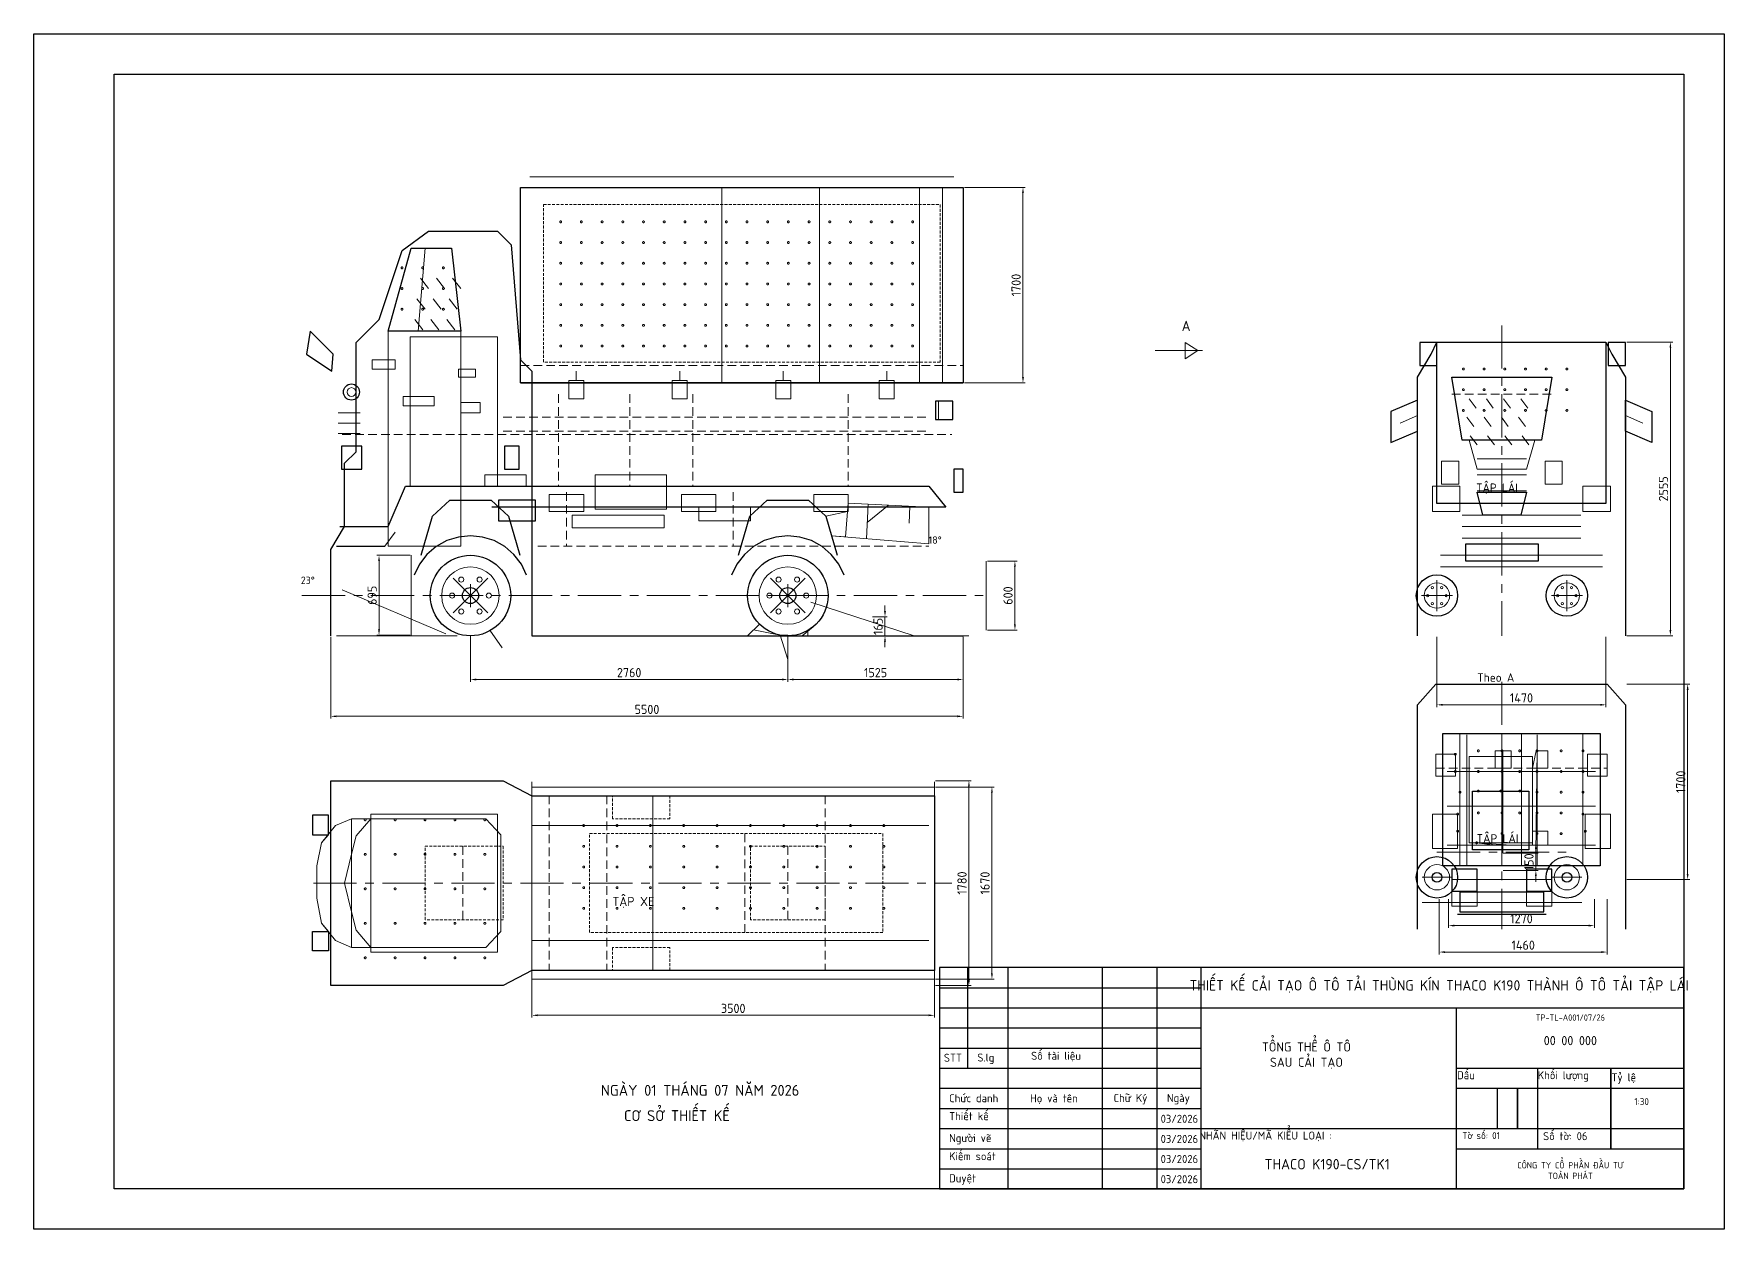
# Model space of a CAD drawing. Header units: inches. Extents: x -165182 to -150482, y -216185 to -150225.
# Drawn here: x -165182 to -150482, y -204460 to -194065 of the extents above; entities that cross this region are included whole.
import ezdxf

# ---------------------------------------------------------------- set-up
doc = ezdxf.new("R2010")
doc.units = ezdxf.units.IN
doc.header["$LTSCALE"] = 100
doc.header["$MEASUREMENT"] = 0
doc.linetypes.add('CENTER', pattern=[2, 1.25, -0.25, 0.25, -0.25])
doc.linetypes.add('HIDDEN', pattern=[0.375, 0.25, -0.125])
doc.layers.get('Defpoints').update_dxf_attribs({"lineweight": 25})
for name, color, linetype, lineweight in [('Duong manh', 4, 'Continuous', 9), ('NET CHIINH 1', 7, 'Continuous', 25), ('NET DUT', 170, 'HIDDEN', 9), ('NET TRUC', 220, 'CENTER', 9), ('TEXT', 1, 'Continuous', 15)]:
    doc.layers.add(name, color=color, linetype=linetype, lineweight=lineweight)
doc.layers.add('Tpl_Bound', color=1, linetype='Continuous', plot=False)
doc.styles.add('dim text 3-5', font='', dxfattribs={"height": 3.5})
doc.styles.add('dim text 80-100', font='', dxfattribs={"height": 80})
doc.styles.add('text 1-2', font='', dxfattribs={"height": 2})
doc.styles.get('dim text 3-5').set_extended_font_data('TCVN 7284')
doc.styles.get('dim text 80-100').set_extended_font_data('TCVN 7284')
doc.styles.get('text 1-2').set_extended_font_data('TCVN 7284')
doc.dimstyles.new('dim 80-100', dxfattribs={"dimtxt": 80, "dimasz": 50, "dimexe": 20, "dimexo": 10, "dimgap": 20, "dimtad": 1, "dimtoh": 1, "dimdec": 0, "dimzin": 0, "dimdsep": 46, "dimtxsty": 'dim text 80-100', "dimcen": 3, "dimclrd": 27, "dimclre": 27, "dimclrt": 7, "dimadec": 0, "dimazin": 0, "dimtfac": 1, "dimtdec": 0, "dimtix": 1, "dimtmove": 1, "dimatfit": 0, "dimfxl": 1, "dimtolj": 1, "dimtzin": 0, "dimlwd": 9, "dimlwe": 9, "dimarcsym": 0})

# ---------------------------------------------------------------- blocks, each defined once
blk = doc.blocks.new('khung_t_chuan_11_p1')
at = {"layer": 'NET CHIINH 1'}
for p, q in [((-150832, -202185), (-157307, -202185)), ((-157307, -202185), (-157307, -204110)), ((-157062, -202185), (-157062, -203060)), ((-156712, -202185), (-156712, -204110)), ((-155892, -202185), (-155892, -204110)), ((-155417, -202185), (-155417, -204110)), ((-155032, -202185), (-155032, -204110)), ((-150832, -204110), (-150832, -202185)), ((-157307, -202360), (-155032, -202360)), ((-157307, -202535), (-155032, -202535)), ((-155032, -202535), (-150832, -202535)), ((-152813, -202532), (-152813, -204110)), ((-157307, -202710), (-155032, -202710)), ((-157307, -202885), (-155032, -202885)), ((-157307, -203060), (-155032, -203060)), ((-152813, -203060), (-150832, -203060)), ((-152106, -203060), (-152106, -203760)), ((-151469, -203060), (-151469, -203760)), ((-157307, -203235), (-155032, -203235)), ((-152813, -203235), (-150832, -203235)), ((-152456, -203235), (-152456, -203585)), ((-152281, -203235), (-152281, -203585)), ((-157307, -203410), (-155032, -203410)), ((-157307, -203585), (-155032, -203585)), ((-155032, -203585), (-150832, -203585)), ((-157307, -203760), (-155032, -203760)), ((-152813, -203760), (-150832, -203760)), ((-157307, -203935), (-155032, -203935)), ((-157307, -204110), (-150832, -204110))]:
    blk.add_line(p, q, dxfattribs=at)
blk.add_lwpolyline([(-164482, -204110), (-164482, -194415), (-150832, -194415), (-150832, -204110)], close=True, dxfattribs=at)
at = {"layer": 'Tpl_Bound', "color": 0}
blk.add_lwpolyline([(-165182, -204460), (-165182, -194065), (-150482, -194065), (-150482, -204460)], close=True, dxfattribs=at)
at = {"layer": 'NET CHIINH 1', "style": 'text 1-2'}
for s, width, heights, insert, char_height, attachment_point in [('{\\fTCVN 7284|b1|i0|c0|p34;THIẾT KẾ CẢI TẠO Ô TÔ TẢI THÙNG KÍN THACO K190 THÀNH Ô TÔ TẢI TẬP LÁI}', 4183.35, [0], (-152961, -202349), 90, 5), ('STT', 77.21, [0], (-157268, -202934), 70, 1), ('S.lg', 478.47, [0], (-156977, -202932), 70, 1), ('Số tài liệu', 636.91, [0], (-156509, -202917), 70, 1), ('\\pi8.10076;Dấu', 707, [0], (-152813, -203086), 70, 1), ('\\pi3;Khối lượng', 637, [0], (-152106, -203086), 70, 1), ('\\pi6.15306;Tỷ lệ', 637.21, [0], (-151469, -203104), 70, 1), ('Chức danh', 478.47, [0], (-157222, -203286), 70, 1), ('Họ và tên', 478.47, [0], (-156518, -203287), 70, 1), ('Chữ Ký', 428.37, [0], (-155792, -203284), 70, 1), ('Ngày', 77.21, [0], (-155328, -203284), 70, 1), ('Thiết kế', 478.47, [0], (-157222, -203442), 70, 1), ('03/2026', 104.26, [0], (-155383, -203465), 70, 1), ('{\\fTCVN 7284|b1|i0|c0|p34;NHÃN HIỆU/MÃ KIỂU LOẠI :}', 1187.84, [0], (-154470, -203653), 70, 5), ('\\pxi7.97143E-005;Số tờ: {\\fTCVN 7284|b1|i0|c0|p34;06}', 637, [0], (-152057, -203616), 70, 1), ('Người vẽ', 478.47, [0], (-157222, -203632), 70, 1), ('03/2026', 104.26, [0], (-155383, -203640), 70, 1), ('Kiểm soát', 478.47, [0], (-157222, -203790), 70, 1), ('03/2026', 104.26, [0], (-155383, -203815), 70, 1), ('{\\fTCVN 7284|b1|i0|c0|p34;THACO K190-CS/TK1}', 2588.93, [39.8], (-153935, -203895), 91, 5), ('Duyệt', 478.47, [0], (-157222, -203982), 70, 1), ('03/2026', 104.26, [0], (-155383, -203990), 70, 1)]:
    blk.add_mtext_dynamic_manual_height_columns(s, width=width, gutter_width=350, heights=heights, dxfattribs=dict(at, insert=insert, char_height=char_height, attachment_point=attachment_point))
blk = doc.blocks.new('*D380')
at = {"layer": 'Defpoints', "color": 0, "ltscale": 3, "transparency": 16777216}
for p in [(-162600, -199300), (-157100, -199300), (-157100, -200000)]:
    blk.add_point(p, dxfattribs=at)
at = {"layer": 'Duong manh', "color": 27, "lineweight": 9, "ltscale": 3, "transparency": 16777216}
for p, q in [((-162600, -199310), (-162600, -200020)), ((-157100, -199310), (-157100, -200020)), ((-162550, -200000), (-157150, -200000))]:
    blk.add_line(p, q, dxfattribs=at)
at = {"layer": 'Duong manh', "color": 27, "ltscale": 3, "transparency": 16777216}
for points in [[(-162550, -199992), (-162550, -200008), (-162600, -200000)], [(-157150, -199992), (-157150, -200008), (-157100, -200000)]]:
    blk.add_solid(points, dxfattribs=at)
at = {"layer": 'Duong manh', "color": 7, "ltscale": 3, "transparency": 16777216, "insert": (-159850, -199940), "char_height": 80, "attachment_point": 5, "style": 'dim text 80-100'}
blk.add_mtext('\\A1;5500', dxfattribs=at)
blk = doc.blocks.new('*D381')
at = {"layer": 'Defpoints', "color": 0, "ltscale": 3, "transparency": 16777216}
for p in [(-161385, -199300), (-158625, -199300), (-158625, -199680)]:
    blk.add_point(p, dxfattribs=at)
at = {"layer": 'Duong manh', "color": 27, "lineweight": 9, "ltscale": 3, "transparency": 16777216}
for p, q in [((-161385, -199310), (-161385, -199700)), ((-158625, -199310), (-158625, -199700)), ((-161335, -199680), (-158675, -199680))]:
    blk.add_line(p, q, dxfattribs=at)
at = {"layer": 'Duong manh', "color": 27, "ltscale": 3, "transparency": 16777216}
for points in [[(-161335, -199672), (-161335, -199688), (-161385, -199680)], [(-158675, -199672), (-158675, -199688), (-158625, -199680)]]:
    blk.add_solid(points, dxfattribs=at)
at = {"layer": 'Duong manh', "color": 7, "ltscale": 3, "transparency": 16777216, "insert": (-160005, -199620), "char_height": 80, "attachment_point": 5, "style": 'dim text 80-100'}
blk.add_mtext('\\A1;2760', dxfattribs=at)
blk = doc.blocks.new('*D382')
at = {"layer": 'Defpoints', "color": 0, "ltscale": 3, "transparency": 16777216}
for p in [(-158625, -199300), (-157100, -199300), (-157100, -199680)]:
    blk.add_point(p, dxfattribs=at)
at = {"layer": 'Duong manh', "color": 27, "lineweight": 9, "ltscale": 3, "transparency": 16777216}
for p, q in [((-158625, -199310), (-158625, -199700)), ((-157100, -199310), (-157100, -199700)), ((-158575, -199680), (-157150, -199680))]:
    blk.add_line(p, q, dxfattribs=at)
at = {"layer": 'Duong manh', "color": 27, "ltscale": 3, "transparency": 16777216}
for points in [[(-158575, -199672), (-158575, -199688), (-158625, -199680)], [(-157150, -199672), (-157150, -199688), (-157100, -199680)]]:
    blk.add_solid(points, dxfattribs=at)
at = {"layer": 'Duong manh', "color": 7, "ltscale": 3, "transparency": 16777216, "insert": (-157862, -199620), "char_height": 80, "attachment_point": 5, "style": 'dim text 80-100'}
blk.add_mtext('\\A1;1525', dxfattribs=at)
blk = doc.blocks.new('*D383')
at = {"layer": 'Defpoints', "color": 0, "ltscale": 3, "transparency": 16777216}
for p in [(-157100, -195400), (-156580, -195400), (-157100, -197100)]:
    blk.add_point(p, dxfattribs=at)
at = {"layer": 'Duong manh', "color": 27, "lineweight": 9, "ltscale": 3, "transparency": 16777216}
for p, q in [((-157090, -195400), (-156560, -195400)), ((-156580, -197050), (-156580, -195450)), ((-157090, -197100), (-156560, -197100))]:
    blk.add_line(p, q, dxfattribs=at)
at = {"layer": 'Duong manh', "color": 27, "ltscale": 3, "transparency": 16777216}
for points in [[(-156588, -195450), (-156572, -195450), (-156580, -195400)], [(-156588, -197050), (-156572, -197050), (-156580, -197100)]]:
    blk.add_solid(points, dxfattribs=at)
at = {"layer": 'Duong manh', "color": 7, "ltscale": 3, "transparency": 16777216, "insert": (-156640, -196250), "char_height": 80, "attachment_point": 5, "rotation": 90, "style": 'dim text 80-100'}
blk.add_mtext('\\A1;1700', dxfattribs=at)
blk = doc.blocks.new('*D384')
at = {"layer": 'Defpoints', "color": 0, "ltscale": 3, "transparency": 16777216}
for p in [(-152980, -199300), (-151510, -199300), (-151510, -199900)]:
    blk.add_point(p, dxfattribs=at)
at = {"layer": 'Duong manh', "color": 27, "lineweight": 9, "ltscale": 3, "transparency": 16777216}
for p, q in [((-152980, -199310), (-152980, -199920)), ((-151510, -199310), (-151510, -199920)), ((-152930, -199900), (-151560, -199900))]:
    blk.add_line(p, q, dxfattribs=at)
at = {"layer": 'Duong manh', "color": 27, "ltscale": 3, "transparency": 16777216}
for points in [[(-152930, -199892), (-152930, -199908), (-152980, -199900)], [(-151560, -199892), (-151560, -199908), (-151510, -199900)]]:
    blk.add_solid(points, dxfattribs=at)
at = {"layer": 'Duong manh', "color": 7, "ltscale": 3, "transparency": 16777216, "insert": (-152245, -199840), "char_height": 80, "attachment_point": 5, "style": 'dim text 80-100'}
blk.add_mtext('\\A1;1470', dxfattribs=at)
blk = doc.blocks.new('*D385')
at = {"layer": 'Defpoints', "color": 0, "ltscale": 3, "transparency": 16777216}
for p in [(-160850, -200560), (-157350, -200560), (-157350, -202600)]:
    blk.add_point(p, dxfattribs=at)
at = {"layer": 'Duong manh', "color": 27, "lineweight": 9, "ltscale": 3, "transparency": 16777216}
for p, q in [((-160850, -200570), (-160850, -202620)), ((-157350, -200570), (-157350, -202620)), ((-160800, -202600), (-157400, -202600))]:
    blk.add_line(p, q, dxfattribs=at)
at = {"layer": 'Duong manh', "color": 27, "ltscale": 3, "transparency": 16777216}
for points in [[(-160800, -202592), (-160800, -202608), (-160850, -202600)], [(-157400, -202592), (-157400, -202608), (-157350, -202600)]]:
    blk.add_solid(points, dxfattribs=at)
at = {"layer": 'Duong manh', "color": 7, "ltscale": 3, "transparency": 16777216, "insert": (-159100, -202540), "char_height": 80, "attachment_point": 5, "style": 'dim text 80-100'}
blk.add_mtext('\\A1;3500', dxfattribs=at)
blk = doc.blocks.new('*D387')
at = {"layer": 'Defpoints', "color": 0, "ltscale": 3, "transparency": 16777216}
for p in [(-157350, -200560), (-157050, -200560), (-157350, -202340)]:
    blk.add_point(p, dxfattribs=at)
at = {"layer": 'Duong manh', "color": 27, "lineweight": 9, "ltscale": 3, "transparency": 16777216}
for p, q in [((-157340, -200560), (-157030, -200560)), ((-157050, -202290), (-157050, -200610)), ((-157340, -202340), (-157030, -202340))]:
    blk.add_line(p, q, dxfattribs=at)
at = {"layer": 'Duong manh', "color": 27, "ltscale": 3, "transparency": 16777216}
for points in [[(-157058, -200610), (-157042, -200610), (-157050, -200560)], [(-157058, -202290), (-157042, -202290), (-157050, -202340)]]:
    blk.add_solid(points, dxfattribs=at)
at = {"layer": 'Duong manh', "color": 7, "ltscale": 3, "transparency": 16777216, "insert": (-157110, -201450), "char_height": 80, "attachment_point": 5, "rotation": 90, "style": 'dim text 80-100'}
blk.add_mtext('\\A1;1780', dxfattribs=at)
blk = doc.blocks.new('*D388')
at = {"layer": 'Defpoints', "color": 0, "ltscale": 3, "transparency": 16777216}
for p in [(-151340, -196745), (-150950, -196745), (-151340, -199300)]:
    blk.add_point(p, dxfattribs=at)
at = {"layer": 'Duong manh', "color": 27, "lineweight": 9, "ltscale": 3, "transparency": 16777216}
for p, q in [((-151330, -196745), (-150930, -196745)), ((-150950, -199250), (-150950, -196795)), ((-151330, -199300), (-150930, -199300))]:
    blk.add_line(p, q, dxfattribs=at)
at = {"layer": 'Duong manh', "color": 27, "ltscale": 3, "transparency": 16777216}
for points in [[(-150958, -196795), (-150942, -196795), (-150950, -196745)], [(-150958, -199250), (-150942, -199250), (-150950, -199300)]]:
    blk.add_solid(points, dxfattribs=at)
at = {"layer": 'Duong manh', "color": 7, "ltscale": 3, "transparency": 16777216, "insert": (-151010, -198022), "char_height": 80, "attachment_point": 5, "rotation": 90, "style": 'dim text 80-100'}
blk.add_mtext('\\A1;2555', dxfattribs=at)
blk = doc.blocks.new('*D389')
at = {"layer": 'Defpoints', "color": 0, "ltscale": 3, "transparency": 16777216}
for p in [(-157350, -200615), (-156850, -200615), (-157350, -202285)]:
    blk.add_point(p, dxfattribs=at)
at = {"layer": 'Duong manh', "color": 27, "lineweight": 9, "ltscale": 3, "transparency": 16777216}
for p, q in [((-157340, -200615), (-156830, -200615)), ((-156850, -202235), (-156850, -200665)), ((-157340, -202285), (-156830, -202285))]:
    blk.add_line(p, q, dxfattribs=at)
at = {"layer": 'Duong manh', "color": 27, "ltscale": 3, "transparency": 16777216}
for points in [[(-156858, -200665), (-156842, -200665), (-156850, -200615)], [(-156858, -202235), (-156842, -202235), (-156850, -202285)]]:
    blk.add_solid(points, dxfattribs=at)
at = {"layer": 'Duong manh', "color": 7, "ltscale": 3, "transparency": 16777216, "insert": (-156910, -201450), "char_height": 80, "attachment_point": 5, "rotation": 90, "style": 'dim text 80-100'}
blk.add_mtext('\\A1;1670', dxfattribs=at)
blk = doc.blocks.new('*D390')
at = {"layer": 'Defpoints', "color": 0, "ltscale": 3, "transparency": 16777216}
for p in [(-162180, -198600), (-161900, -198600), (-161900, -199295)]:
    blk.add_point(p, dxfattribs=at)
at = {"layer": 'Duong manh', "color": 27, "lineweight": 9, "ltscale": 3, "transparency": 16777216}
for p, q in [((-161910, -198600), (-162200, -198600)), ((-162180, -199245), (-162180, -198650)), ((-161910, -199295), (-162200, -199295))]:
    blk.add_line(p, q, dxfattribs=at)
at = {"layer": 'Duong manh', "color": 27, "ltscale": 3, "transparency": 16777216}
for points in [[(-162188, -198650), (-162172, -198650), (-162180, -198600)], [(-162188, -199245), (-162172, -199245), (-162180, -199295)]]:
    blk.add_solid(points, dxfattribs=at)
at = {"layer": 'Duong manh', "color": 7, "ltscale": 3, "transparency": 16777216, "insert": (-162240, -198948), "char_height": 80, "attachment_point": 5, "rotation": 90, "style": 'dim text 80-100'}
blk.add_mtext('\\A1;695', dxfattribs=at)
blk = doc.blocks.new('*D391')
at = {"layer": 'Defpoints', "color": 0, "ltscale": 3, "transparency": 16777216}
for p in [(-156900, -198650), (-156650, -198650), (-156900, -199250)]:
    blk.add_point(p, dxfattribs=at)
at = {"layer": 'Duong manh', "color": 27, "lineweight": 9, "ltscale": 3, "transparency": 16777216}
for p, q in [((-156890, -198650), (-156630, -198650)), ((-156650, -199200), (-156650, -198700)), ((-156890, -199250), (-156630, -199250))]:
    blk.add_line(p, q, dxfattribs=at)
at = {"layer": 'Duong manh', "color": 27, "ltscale": 3, "transparency": 16777216}
for points in [[(-156658, -198700), (-156642, -198700), (-156650, -198650)], [(-156658, -199200), (-156642, -199200), (-156650, -199250)]]:
    blk.add_solid(points, dxfattribs=at)
at = {"layer": 'Duong manh', "color": 7, "ltscale": 3, "transparency": 16777216, "insert": (-156710, -198950), "char_height": 80, "attachment_point": 5, "rotation": 90, "style": 'dim text 80-100'}
blk.add_mtext('\\A1;600', dxfattribs=at)
blk = doc.blocks.new('*D392')
at = {"layer": 'Defpoints', "color": 0, "ltscale": 3, "transparency": 16777216}
for p in [(-152880, -201580), (-151610, -201580), (-151610, -201820)]:
    blk.add_point(p, dxfattribs=at)
at = {"layer": 'Duong manh', "color": 27, "lineweight": 9, "ltscale": 3, "transparency": 16777216}
for p, q in [((-152880, -201590), (-152880, -201840)), ((-151610, -201590), (-151610, -201840)), ((-152830, -201820), (-151660, -201820))]:
    blk.add_line(p, q, dxfattribs=at)
at = {"layer": 'Duong manh', "color": 27, "ltscale": 3, "transparency": 16777216}
for points in [[(-152830, -201812), (-152830, -201828), (-152880, -201820)], [(-151660, -201812), (-151660, -201828), (-151610, -201820)]]:
    blk.add_solid(points, dxfattribs=at)
at = {"layer": 'Duong manh', "color": 7, "ltscale": 3, "transparency": 16777216, "insert": (-152245, -201760), "char_height": 80, "attachment_point": 5, "style": 'dim text 80-100'}
blk.add_mtext('\\A1;1270', dxfattribs=at)
blk = doc.blocks.new('*D393')
at = {"layer": 'Defpoints', "color": 0, "ltscale": 3, "transparency": 16777216}
for p in [(-152960, -201580), (-151500, -201580), (-151500, -202050)]:
    blk.add_point(p, dxfattribs=at)
at = {"layer": 'Duong manh', "color": 27, "lineweight": 9, "ltscale": 3, "transparency": 16777216}
for p, q in [((-152960, -201590), (-152960, -202070)), ((-151500, -201590), (-151500, -202070)), ((-152910, -202050), (-151550, -202050))]:
    blk.add_line(p, q, dxfattribs=at)
at = {"layer": 'Duong manh', "color": 27, "ltscale": 3, "transparency": 16777216}
for points in [[(-152910, -202042), (-152910, -202058), (-152960, -202050)], [(-151550, -202042), (-151550, -202058), (-151500, -202050)]]:
    blk.add_solid(points, dxfattribs=at)
at = {"layer": 'Duong manh', "color": 7, "ltscale": 3, "transparency": 16777216, "insert": (-152230, -201990), "char_height": 80, "attachment_point": 5, "style": 'dim text 80-100'}
blk.add_mtext('\\A1;1460', dxfattribs=at)
blk = doc.blocks.new('*D394')
at = {"layer": 'Defpoints', "color": 0, "ltscale": 3, "transparency": 16777216}
for p in [(-152415, -201190), (-152120, -201190), (-152415, -201340)]:
    blk.add_point(p, dxfattribs=at)
at = {"layer": 'Duong manh', "color": 27, "lineweight": 9, "ltscale": 3, "transparency": 16777216}
for p, q in [((-152120, -201140), (-152120, -201090)), ((-152405, -201190), (-152100, -201190)), ((-152120, -201340), (-152120, -201190)), ((-152405, -201340), (-152100, -201340)), ((-152120, -201390), (-152120, -201440))]:
    blk.add_line(p, q, dxfattribs=at)
at = {"layer": 'Duong manh', "color": 27, "ltscale": 3, "transparency": 16777216}
for points in [[(-152128, -201140), (-152112, -201140), (-152120, -201190)], [(-152128, -201390), (-152112, -201390), (-152120, -201340)]]:
    blk.add_solid(points, dxfattribs=at)
at = {"layer": 'Duong manh', "color": 7, "ltscale": 3, "transparency": 16777216, "insert": (-152180, -201265), "char_height": 80, "attachment_point": 5, "rotation": 90, "style": 'dim text 80-100'}
blk.add_mtext('\\A1;150', dxfattribs=at)
blk = doc.blocks.new('*D396')
at = {"layer": 'Defpoints', "color": 0, "ltscale": 3, "transparency": 16777216}
for p in [(-151340, -199720), (-151340, -201420), (-150800, -201420)]:
    blk.add_point(p, dxfattribs=at)
at = {"layer": 'Duong manh', "color": 27, "lineweight": 9, "ltscale": 3, "transparency": 16777216}
for p, q in [((-151330, -199720), (-150780, -199720)), ((-150800, -199770), (-150800, -201370)), ((-151330, -201420), (-150780, -201420))]:
    blk.add_line(p, q, dxfattribs=at)
at = {"layer": 'Duong manh', "color": 27, "ltscale": 3, "transparency": 16777216}
for points in [[(-150808, -199770), (-150792, -199770), (-150800, -199720)], [(-150808, -201370), (-150792, -201370), (-150800, -201420)]]:
    blk.add_solid(points, dxfattribs=at)
at = {"layer": 'Duong manh', "color": 7, "ltscale": 3, "transparency": 16777216, "insert": (-150860, -200570), "char_height": 80, "attachment_point": 5, "rotation": 90, "style": 'dim text 80-100'}
blk.add_mtext('\\A1;1700', dxfattribs=at)
blk = doc.blocks.new('*D397')
at = {"layer": 'Defpoints', "color": 0, "ltscale": 3, "transparency": 16777216}
for p in [(-157900, -199135), (-157780, -199135), (-157900, -199300)]:
    blk.add_point(p, dxfattribs=at)
at = {"layer": 'Duong manh', "color": 27, "lineweight": 9, "ltscale": 3, "transparency": 16777216}
for p, q in [((-157780, -199085), (-157780, -199035)), ((-157890, -199135), (-157760, -199135)), ((-157780, -199300), (-157780, -199135)), ((-157890, -199300), (-157760, -199300)), ((-157780, -199350), (-157780, -199400))]:
    blk.add_line(p, q, dxfattribs=at)
at = {"layer": 'Duong manh', "color": 27, "ltscale": 3, "transparency": 16777216}
for points in [[(-157788, -199085), (-157772, -199085), (-157780, -199135)], [(-157788, -199350), (-157772, -199350), (-157780, -199300)]]:
    blk.add_solid(points, dxfattribs=at)
at = {"layer": 'Duong manh', "color": 7, "ltscale": 3, "transparency": 16777216, "insert": (-157840, -199218), "char_height": 80, "attachment_point": 5, "rotation": 90, "style": 'dim text 80-100'}
blk.add_mtext('\\A1;165', dxfattribs=at)

msp = doc.modelspace()

# ---------------------------------------------------------------- linework, layer by layer
at = {"layer": 'Duong manh', "ltscale": 3}
for p, q in [((-160870, -195310), (-157180, -195310)), ((-159200, -195400), (-159200, -197100)), ((-158350, -195400), (-158350, -197100)), ((-157480, -195400), (-157480, -197100)), ((-157280, -195400), (-157280, -197100)), ((-161820, -196190), (-161750, -196280)), ((-161680, -196190), (-161610, -196280)), ((-161540, -196190), (-161470, -196280)), ((-161850, -196370), (-161780, -196460)), ((-161710, -196370), (-161640, -196460)), ((-161570, -196370), (-161500, -196460)), ((-162100, -196650), (-162100, -198520)), ((-161870, -196550), (-161800, -196640)), ((-161730, -196550), (-161660, -196640)), ((-161590, -196550), (-161520, -196640)), ((-161910, -196700), (-161910, -197980)), ((-161470, -196700), (-161470, -197980)), ((-155430, -196820), (-155020, -196820)), ((-160465, -197080), (-160465, -197000)), ((-159565, -197080), (-159565, -197000)), ((-158665, -197080), (-158665, -197000)), ((-157765, -197080), (-157765, -197000)), ((-157315, -197420), (-157315, -197260)), ((-152700, -197240), (-152640, -197320)), ((-152550, -197240), (-152490, -197320)), ((-152400, -197240), (-152340, -197320)), ((-152250, -197240), (-152190, -197320)), ((-162535, -197360), (-162345, -197360)), ((-153150, -197385), (-153300, -197450)), ((-152720, -197400), (-152660, -197480)), ((-152570, -197400), (-152510, -197480)), ((-152420, -197400), (-152360, -197480)), ((-152270, -197400), (-152210, -197480)), ((-151340, -197385), (-151190, -197450)), ((-162535, -197450), (-162345, -197450)), ((-162535, -197540), (-162345, -197540)), ((-152690, -197560), (-152630, -197640)), ((-152540, -197560), (-152480, -197640)), ((-152390, -197560), (-152330, -197640)), ((-152240, -197560), (-152180, -197640)), ((-152630, -197760), (-152200, -197760)), ((-152630, -197900), (-152200, -197900)), ((-158100, -198220), (-158100, -198145)), ((-157941.2, -198455.2), (-157926.1, -198153.7)), ((-152630, -198040), (-152200, -198040)), ((-158106.2, -198220), (-158295, -198260)), ((-157934.1, -198313.8), (-157750, -198162.5)), ((-157791.4, -198196.5), (-157750, -198162.5)), ((-157570, -198320), (-157562.6, -198171.9)), ((-157400, -198340), (-157400, -198180)), ((-152760, -198250), (-151730, -198250)), ((-162130, -198520), (-162040, -198400)), ((-152760, -198350), (-151730, -198350)), ((-152760, -198450), (-151730, -198450)), ((-162100, -198520), (-161470, -198520)), ((-161900, -198600), (-161900, -199295)), ((-156900, -199250), (-156900, -198650)), ((-152950, -198600), (-151540, -198600)), ((-152950, -198700), (-151540, -198700)), ((-161535, -199100), (-161235, -198800)), ((-161535, -198800), (-161235, -199100)), ((-161385, -199050), (-161385, -198850)), ((-158775, -199100), (-158475, -198800)), ((-158775, -198800), (-158475, -199100)), ((-158625, -199050), (-158625, -198850)), ((-152980, -199085), (-152980, -198815)), ((-151850, -199085), (-151850, -198815)), ((-162500, -198900), (-161600, -199282)), ((-161485, -198950), (-161285, -198950)), ((-158725, -198950), (-158525, -198950)), ((-158425, -199008), (-157525, -199300)), ((-153115, -198950), (-152845, -198950)), ((-151985, -198950), (-151715, -198950)), ((-162550, -199300), (-161500, -199300)), ((-161660, -199300), (-161500, -199300)), ((-161660, -199300), (-161580, -199300)), ((-161385, -199505), (-161385, -199300)), ((-161385, -199300), (-161385, -199402.5)), ((-161265.7, -199279), (-161166.8, -199223.7)), ((-161216.3, -199251.4), (-161110, -199405)), ((-158975, -199300), (-158872.5, -199197.5)), ((-158923.7, -199248.7), (-158691.4, -199293.6)), ((-158691.4, -199293.6), (-158625, -199293.6)), ((-158691.4, -199293.6), (-158625, -199505)), ((-158500, -199300), (-158403.3, -199220.8)), ((-158500, -199300), (-157050, -199300)), ((-158451.6, -199260.4), (-158451.6, -199300)), ((-152780, -200150), (-152780, -201300)), ((-152720, -200160), (-152720, -201300)), ((-152415, -200160), (-152415, -201300)), ((-152245, -200150), (-152245, -201300)), ((-152110, -200160), (-152110, -201300)), ((-151710, -200150), (-151710, -201300)), ((-152407, -200300), (-152407, -201190)), ((-152110, -200292), (-152120, -201190)), ((-152890, -200480), (-151600, -200480)), ((-160850, -200615), (-157350, -200615)), ((-159800, -200690), (-159800, -202210)), ((-152890, -200780), (-151600, -200780)), ((-162620, -201030), (-162680, -201100)), ((-160850, -200950), (-157400, -200950)), ((-152890, -201120), (-151600, -201120)), ((-152720, -201300), (-152110, -201300)), ((-153110, -201400), (-152850, -201400)), ((-152720, -201420), (-152110, -201420)), ((-151980, -201400), (-151720, -201400)), ((-153110, -201620), (-151720, -201620)), ((-162620, -201870), (-162680, -201800)), ((-160850, -201950), (-157400, -201950)), ((-160850, -202285), (-157350, -202285))]:
    msp.add_line(p, q, dxfattribs=at)
at = {"layer": 'Duong manh'}
for points in [[(-161840, -196650), (-161780, -195930), (-161550, -195930), (-161470, -196650)], [(-161910, -196700), (-161910, -198000), (-161150, -198000), (-161150, -196700)], [(-155060, -196820), (-155170, -196750), (-155170, -196890)], [(-162240, -196980), (-162040, -196980), (-162040, -196900), (-162240, -196900)], [(-161490, -197050), (-161340, -197050), (-161340, -196980), (-161490, -196980)], [(-160530, -197240), (-160400, -197240), (-160400, -197080), (-160530, -197080)], [(-159630, -197240), (-159500, -197240), (-159500, -197080), (-159630, -197080)], [(-158730, -197240), (-158600, -197240), (-158600, -197080), (-158730, -197080)], [(-157830, -197240), (-157700, -197240), (-157700, -197080), (-157830, -197080)], [(-161470, -197360), (-161300, -197360), (-161300, -197270), (-161470, -197270)], [(-152700, -197600), (-152130, -197600), (-152200, -197850), (-152630, -197850)], [(-152940, -197980), (-152790, -197980), (-152790, -197780), (-152940, -197780)], [(-152040, -197980), (-151890, -197980), (-151890, -197780), (-152040, -197780)], [(-161260, -198000), (-160900, -198000), (-160900, -197900), (-161260, -197900)], [(-160300, -198200), (-159680, -198200), (-159680, -197900), (-160300, -197900)], [(-160700, -198220), (-160400, -198220), (-160400, -198070), (-160700, -198070)], [(-159550, -198220), (-159250, -198220), (-159250, -198070), (-159550, -198070)], [(-158400, -198220), (-158100, -198220), (-158100, -198070), (-158400, -198070)], [(-160500, -198360), (-159700, -198360), (-159700, -198250), (-160500, -198250)], [(-159400, -198300), (-158950, -198300), (-158950, -198180), (-159400, -198180)], [(-152700, -200350), (-152150, -200350), (-152150, -201100), (-152700, -201100)], [(-160850, -200690), (-157350, -200690), (-157350, -202210), (-160850, -202210)], [(-162420, -200890), (-161250, -200890), (-161120, -201030), (-161120, -201870), (-161250, -202010), (-162420, -202010)], [(-162250, -200850), (-161150, -200850), (-161150, -202050), (-162250, -202050)], [(-152850, -201650), (-152630, -201650), (-152630, -201420), (-152850, -201420)], [(-152200, -201650), (-151980, -201650), (-151980, -201420), (-152200, -201420)]]:
    msp.add_lwpolyline(points, close=True, dxfattribs=at)
at = {"layer": 'Duong manh', "ltscale": 3}
for points in [[(-162100, -196650), (-161470, -196650), (-161470, -198520), (-162100, -198520)], [(-162420, -200890), (-162560, -200950), (-162680, -201100), (-162720, -201300), (-162720, -201580), (-162680, -201800), (-162560, -201950), (-162420, -202010)], [(-162250, -200890), (-162380, -201040), (-162420, -201200), (-162480, -201450), (-162420, -201700), (-162380, -201860), (-162250, -202010)]]:
    msp.add_lwpolyline(points, dxfattribs=at)
for points in [[(-161970, -197300), (-161700, -197300), (-161700, -197220), (-161970, -197220), (-161970, -197300)], [(-153020, -198000), (-152780, -198000), (-152780, -198220), (-153020, -198220), (-153020, -198000)], [(-151710, -198000), (-151470, -198000), (-151470, -198220), (-151710, -198220), (-151710, -198000)], [(-158245, -198430), (-157400, -198500), (-157400, -198180), (-158100, -198145), (-158124.4, -198440)], [(-152990, -200520), (-152820, -200520), (-152820, -200330), (-152990, -200330), (-152990, -200520)], [(-152475, -200450), (-152335, -200450), (-152335, -200300), (-152475, -200300), (-152475, -200450)], [(-152150, -200450), (-152015, -200450), (-152015, -200300), (-152118, -200300), (-152150, -200450)], [(-151670, -200520), (-151500, -200520), (-151500, -200330), (-151670, -200330), (-151670, -200520)], [(-153020, -201150), (-152800, -201150), (-152800, -200850), (-153020, -200850), (-153020, -201150)], [(-151690, -201150), (-151470, -201150), (-151470, -200850), (-151690, -200850), (-151690, -201150)], [(-152150, -201120), (-152015, -201120), (-152015, -201000), (-152150, -201000), (-152150, -201120)], [(-152475, -201120), (-152335, -201120), (-152635, -201100), (-152635, -201100), (-152475, -201120)]]:
    msp.add_lwpolyline(points, close=True, dxfattribs=at)
for centre, radius in [((-162420, -197180), 38), ((-161385, -198950), 250), ((-158625, -198950), 250), ((-161465, -198811.4), 22), ((-161305, -198811.4), 22), ((-158705, -198811.4), 22), ((-158545, -198811.4), 22), ((-152980, -198950), 110), ((-153020, -198880.7), 10), ((-152940, -198880.7), 10), ((-151850, -198950), 110), ((-151890, -198880.7), 10), ((-151810, -198880.7), 10), ((-161545, -198950), 22), ((-161225, -198950), 22), ((-161225, -198950), 22), ((-158785, -198950), 22), ((-158465, -198950), 22), ((-153060, -198950), 10), ((-153020, -199019.3), 10), ((-152940, -199019.3), 10), ((-152900, -198950), 10), ((-151930, -198950), 10), ((-151890, -199019.3), 10), ((-151810, -199019.3), 10), ((-151770, -198950), 10), ((-161465, -199088.6), 22), ((-161305, -199088.6), 22), ((-158705, -199088.6), 22), ((-158545, -199088.6), 22), ((-152980, -201400), 110), ((-151850, -201400), 110)]:
    msp.add_circle(centre, radius, dxfattribs=at)
at = {"layer": 'NET CHIINH 1', "ltscale": 3}
for p, q in [((-160950, -197100), (-157100, -197100)), ((-162550, -198520), (-162130, -198520)), ((-152800, -201720), (-152030, -201720))]:
    msp.add_line(p, q, dxfattribs=at)
at = {"layer": 'NET CHIINH 1'}
for p, q in [((-150832.1, -202184.9), (-157307.1, -202184.9)), ((-157307.1, -202184.9), (-157307.1, -204109.9)), ((-157062.1, -202184.9), (-157062.1, -203059.9)), ((-156712.1, -202184.9), (-156712.1, -204109.9)), ((-155892, -202184.9), (-155892, -204109.9)), ((-155416.6, -202184.9), (-155416.6, -204109.9)), ((-155032.4, -202184.9), (-155032.4, -204109.9)), ((-150832.1, -204109.9), (-150832.1, -202184.9)), ((-157307.1, -202359.9), (-155032.4, -202359.9)), ((-157307.1, -202534.9), (-155032.4, -202534.9)), ((-155032.4, -202534.9), (-150832.1, -202534.9)), ((-152813.4, -202531.6), (-152813.4, -204109.9)), ((-157307.1, -202709.9), (-155032.4, -202709.9)), ((-157307.1, -202884.9), (-155032.4, -202884.9)), ((-157307.1, -203059.9), (-155032.4, -203059.9)), ((-152813.4, -203059.9), (-150832.1, -203059.9)), ((-152106.4, -203059.9), (-152106.4, -203759.9)), ((-151469.4, -203059.9), (-151469.4, -203759.9)), ((-157307.1, -203234.9), (-155032.4, -203234.9)), ((-152813.4, -203234.9), (-150832.1, -203234.9)), ((-152456.4, -203234.9), (-152456.4, -203584.9)), ((-152281.4, -203234.9), (-152281.4, -203584.9)), ((-157307.1, -203409.9), (-155032.4, -203409.9)), ((-157307.1, -203584.9), (-155032.4, -203584.9)), ((-155032.4, -203584.9), (-150832.1, -203584.9)), ((-157307.1, -203759.9), (-155032.4, -203759.9)), ((-152813.4, -203759.9), (-150832.1, -203759.9)), ((-157307.1, -203934.9), (-155032.4, -203934.9)), ((-157307.1, -204109.9), (-150832.1, -204109.9))]:
    msp.add_line(p, q, dxfattribs=at)
for points in [[(-164482.1, -204109.9), (-164482.1, -194414.9), (-150832.1, -194414.9), (-150832.1, -204109.9)], [(-160950, -195400), (-157100, -195400), (-157100, -197100), (-160950, -197100)], [(-162100, -196650), (-161900, -195930), (-161550, -195930), (-161470, -196650)], [(-162580, -196850), (-162780, -196650), (-162810, -196850), (-162590, -197000)], [(-153130, -196950), (-152980, -196950), (-152980, -196750), (-153130, -196750)], [(-152980, -196745), (-151510, -196745), (-151510, -198150), (-152980, -198150)], [(-151490, -196950), (-151340, -196950), (-151340, -196750), (-151490, -196750)], [(-152850, -197050), (-151980, -197050), (-152070, -197600), (-152760, -197600)], [(-157340, -197420), (-157190, -197420), (-157190, -197260), (-157340, -197260)], [(-162505, -197850), (-162330, -197850), (-162330, -197650), (-162505, -197650)], [(-161090, -197850), (-160960, -197850), (-160960, -197650), (-161090, -197650)], [(-157180, -198050), (-157100, -198050), (-157100, -197850), (-157180, -197850)], [(-161140, -198300), (-160820, -198300), (-160820, -198120), (-161140, -198120)], [(-152630, -198050), (-152200, -198050), (-152250, -198250), (-152580, -198250)], [(-152730, -198500), (-152100, -198500), (-152100, -198650), (-152730, -198650)], [(-152930, -200150), (-151560, -200150), (-151560, -201300), (-152930, -201300)], [(-162600, -200560), (-161100, -200560), (-160850, -200690), (-157350, -200690), (-157350, -202210), (-160850, -202210), (-161100, -202340), (-162600, -202340)], [(-152670, -200650), (-152180, -200650), (-152180, -201160), (-152670, -201160)], [(-162760, -201030), (-162620, -201030), (-162620, -200860), (-162760, -200860)], [(-152850, -201520), (-152630, -201520), (-152630, -201330), (-152850, -201330)], [(-152200, -201520), (-151980, -201520), (-151980, -201330), (-152200, -201330)], [(-152780, -201700), (-152050, -201700), (-152050, -201530), (-152780, -201530)], [(-162760, -201870), (-162620, -201870), (-162620, -202040), (-162760, -202040)]]:
    msp.add_lwpolyline(points, close=True, dxfattribs=at)
for points in [[(-162600, -199300), (-162600, -198550), (-162480, -198350), (-162480, -197800), (-162380, -197700), (-162380, -196750), (-162180, -196550), (-161980, -195950), (-161750, -195780), (-161150, -195780), (-161030, -195900), (-160950, -196900), (-160850, -197000), (-160850, -199300), (-157100, -199300)], [(-153150, -199300), (-153150, -197050), (-153030, -196850), (-152980, -196745), (-151510, -196745), (-151460, -196850), (-151340, -197050), (-151340, -199300)], [(-162520, -198350), (-162100, -198350), (-161950, -198000), (-160950, -198000)], [(-161200, -198000), (-157400, -198000), (-157250, -198180), (-161200, -198180)], [(-161815, -198600), (-161715, -198260), (-161565, -198120), (-161205, -198120), (-161055, -198260), (-160955, -198600)], [(-159055, -198600), (-158955, -198260), (-158805, -198120), (-158445, -198120), (-158295, -198260), (-158195, -198600)], [(-153150, -201850), (-153150, -199900), (-152990, -199720), (-151500, -199720), (-151340, -199900), (-151340, -201850)]]:
    msp.add_lwpolyline(points, dxfattribs=at)
at = {"layer": 'NET CHIINH 1', "ltscale": 3}
for points in [[(-153150, -197250), (-153380, -197350), (-153380, -197620), (-153150, -197520), (-153150, -197250)], [(-151340, -197250), (-151110, -197350), (-151110, -197620), (-151340, -197520), (-151340, -197250)]]:
    msp.add_lwpolyline(points, close=True, dxfattribs=at)
for points in [[(-160896.4, -198772.1), (-160942.4, -198677), (-161006.8, -198593.2), (-161086.7, -198524), (-161179, -198472.5), (-161279.8, -198440.7), (-161385, -198430), (-161490.2, -198440.7), (-161591, -198472.5), (-161683.3, -198524), (-161763.2, -198593.2), (-161827.6, -198677), (-161873.6, -198772.1)], [(-160896.4, -198772.1), (-160942.4, -198677), (-161006.8, -198593.2), (-161086.7, -198524), (-161179, -198472.5), (-161279.8, -198440.7), (-161385, -198430), (-161490.2, -198440.7), (-161591, -198472.5), (-161683.3, -198524), (-161763.2, -198593.2), (-161827.6, -198677), (-161873.6, -198772.1)], [(-158136.4, -198772.1), (-158182.4, -198677), (-158246.8, -198593.2), (-158326.7, -198524), (-158419, -198472.5), (-158519.8, -198440.7), (-158625, -198430), (-158730.2, -198440.7), (-158831, -198472.5), (-158923.3, -198524), (-159003.2, -198593.2), (-159067.6, -198677), (-159113.6, -198772.1)]]:
    msp.add_lwpolyline(points, dxfattribs=at)
for centre, radius in [((-162420, -197180), 70), ((-161385, -198950), 350), ((-158625, -198950), 350), ((-161385, -198950), 70), ((-158625, -198950), 70), ((-152980, -198950), 180), ((-151850, -198950), 180), ((-152980, -201400), 180), ((-151850, -201400), 180), ((-152980, -201400), 42), ((-151850, -201400), 42)]:
    msp.add_circle(centre, radius, dxfattribs=at)
at = {"layer": 'NET DUT', "ltscale": 3}
for p, q in [((-160950, -196950), (-157100, -196950)), ((-160850, -197200), (-160850, -198000)), ((-160620, -197200), (-160620, -198000)), ((-160000, -197200), (-160000, -198000)), ((-159450, -197200), (-159450, -198000)), ((-158100, -197200), (-158100, -198000)), ((-152850, -197200), (-151980, -197200)), ((-161100, -197400), (-157400, -197400)), ((-162500, -197550), (-157200, -197550)), ((-161100, -197520), (-157400, -197520)), ((-160550, -198050), (-160550, -198520)), ((-159100, -198050), (-159100, -198520)), ((-160800, -198520), (-157400, -198520)), ((-152990, -200450), (-151500, -200450)), ((-160700, -200690), (-160700, -202210)), ((-160200, -200690), (-160200, -202210)), ((-158300, -200690), (-158300, -202210)), ((-159000, -201020), (-159000, -201880)), ((-161450, -201130), (-161450, -201770)), ((-158625, -201130), (-158625, -201770))]:
    msp.add_line(p, q, dxfattribs=at)
at = {"layer": 'NET DUT'}
for points in [[(-160750, -195550), (-157300, -195550), (-157300, -196920), (-160750, -196920)], [(-160150, -200690), (-159650, -200690), (-159650, -200890), (-160150, -200890)], [(-160350, -201020), (-157800, -201020), (-157800, -201880), (-160350, -201880)], [(-161780, -201130), (-161100, -201130), (-161100, -201770), (-161780, -201770)], [(-158950, -201130), (-158300, -201130), (-158300, -201770), (-158950, -201770)], [(-160150, -202210), (-159650, -202210), (-159650, -202010), (-160150, -202010)]]:
    msp.add_lwpolyline(points, close=True, dxfattribs=at)
at = {"layer": 'NET DUT', "ltscale": 3}
for centre in [(-160600, -195700), (-160420, -195700), (-160240, -195700), (-160060, -195700), (-159880, -195700), (-159700, -195700), (-159520, -195700), (-159340, -195700), (-159160, -195700), (-158980, -195700), (-158800, -195700), (-158620, -195700), (-158440, -195700), (-158260, -195700), (-158080, -195700), (-157900, -195700), (-157720, -195700), (-157540, -195700), (-160600, -195880), (-160420, -195880), (-160240, -195880), (-160060, -195880), (-159880, -195880), (-159700, -195880), (-159520, -195880), (-159340, -195880), (-159160, -195880), (-158980, -195880), (-158800, -195880), (-158620, -195880), (-158440, -195880), (-158260, -195880), (-158080, -195880), (-157900, -195880), (-157720, -195880), (-157540, -195880), (-161980, -196100), (-161800, -196100), (-161620, -196100), (-160600, -196060), (-160420, -196060), (-160240, -196060), (-160060, -196060), (-159880, -196060), (-159700, -196060), (-159520, -196060), (-159340, -196060), (-159160, -196060), (-158980, -196060), (-158800, -196060), (-158620, -196060), (-158440, -196060), (-158260, -196060), (-158080, -196060), (-157900, -196060), (-157720, -196060), (-157540, -196060), (-160600, -196240), (-160420, -196240), (-160240, -196240), (-160060, -196240), (-159880, -196240), (-159700, -196240), (-159520, -196240), (-159340, -196240), (-159160, -196240), (-158980, -196240), (-158800, -196240), (-158620, -196240), (-158440, -196240), (-158260, -196240), (-158080, -196240), (-157900, -196240), (-157720, -196240), (-157540, -196240), (-161980, -196280), (-161800, -196280), (-161620, -196280), (-161980, -196460), (-161800, -196460), (-161620, -196460), (-160600, -196420), (-160420, -196420), (-160240, -196420), (-160060, -196420), (-159880, -196420), (-159700, -196420), (-159520, -196420), (-159340, -196420), (-159160, -196420), (-158980, -196420), (-158800, -196420), (-158620, -196420), (-158440, -196420), (-158260, -196420), (-158080, -196420), (-157900, -196420), (-157720, -196420), (-157540, -196420), (-160600, -196600), (-160420, -196600), (-160240, -196600), (-160060, -196600), (-159880, -196600), (-159700, -196600), (-159520, -196600), (-159340, -196600), (-159160, -196600), (-158980, -196600), (-158800, -196600), (-158620, -196600), (-158440, -196600), (-158260, -196600), (-158080, -196600), (-157900, -196600), (-157720, -196600), (-157540, -196600), (-160600, -196780), (-160420, -196780), (-160240, -196780), (-160060, -196780), (-159880, -196780), (-159700, -196780), (-159520, -196780), (-159340, -196780), (-159160, -196780), (-158980, -196780), (-158800, -196780), (-158620, -196780), (-158440, -196780), (-158260, -196780), (-158080, -196780), (-157900, -196780), (-157720, -196780), (-157540, -196780), (-152750, -196980), (-152570, -196980), (-152390, -196980), (-152210, -196980), (-152030, -196980), (-151850, -196980), (-152750, -197160), (-152570, -197160), (-152390, -197160), (-152210, -197160), (-152030, -197160), (-151850, -197160), (-152750, -197340), (-152570, -197340), (-152390, -197340), (-152210, -197340), (-152030, -197340), (-151850, -197340), (-152820, -200330), (-152620, -200300), (-152415, -200300), (-152260, -200300), (-152110, -200300), (-151900, -200300), (-151710, -200300), (-152820, -200480), (-152620, -200480), (-152415, -200480), (-152260, -200480), (-152110, -200480), (-151900, -200480), (-151710, -200480), (-152780, -200660), (-152620, -200650), (-152425, -200650), (-152260, -200650), (-152110, -200660), (-151900, -200660), (-151710, -200660), (-162300, -200900), (-162040, -200900), (-161780, -200900), (-161520, -200900), (-161260, -200900), (-160400, -200950), (-160110, -200950), (-159820, -200950), (-159530, -200950), (-159240, -200950), (-158950, -200950), (-158660, -200950), (-158370, -200950), (-158080, -200950), (-157790, -200950), (-152800, -200850), (-152620, -200840), (-152415, -200840), (-152260, -200840), (-152110, -200840), (-151900, -200840), (-151710, -200850), (-152800, -201000), (-152635, -201100), (-152635, -201100), (-152415, -201020), (-152110, -201020), (-151900, -201020), (-151690, -201000), (-162300, -201200), (-162040, -201200), (-161780, -201200), (-161520, -201200), (-161260, -201200), (-160400, -201130), (-160110, -201130), (-159820, -201130), (-159530, -201130), (-159240, -201130), (-158950, -201130), (-158660, -201130), (-158370, -201130), (-158080, -201130), (-157790, -201130), (-160400, -201310), (-160110, -201310), (-159820, -201310), (-159530, -201310), (-159240, -201310), (-158950, -201310), (-158660, -201310), (-158370, -201310), (-158080, -201310), (-157790, -201310), (-162300, -201500), (-162040, -201500), (-161780, -201500), (-161520, -201500), (-161260, -201500), (-160400, -201490), (-160110, -201490), (-159820, -201490), (-159530, -201490), (-159240, -201490), (-158950, -201490), (-158660, -201490), (-158370, -201490), (-158080, -201490), (-157790, -201490), (-160400, -201670), (-160110, -201670), (-159820, -201670), (-159530, -201670), (-159240, -201670), (-158950, -201670), (-158660, -201670), (-158370, -201670), (-158080, -201670), (-157790, -201670), (-162300, -201800), (-162040, -201800), (-161780, -201800), (-161520, -201800), (-161260, -201800), (-162300, -202100), (-162040, -202100), (-161780, -202100), (-161520, -202100), (-161260, -202100)]:
    msp.add_circle(centre, 8, dxfattribs=at)
at = {"layer": 'NET TRUC', "ltscale": 3}
for p, q in [((-152415, -196600), (-152415, -199300)), ((-162850, -198950), (-156850, -198950)), ((-152415, -199700), (-152415, -201850)), ((-152980, -201180), (-151850, -201180)), ((-162750, -201450), (-157200, -201450))]:
    msp.add_line(p, q, dxfattribs=at)
at = {"layer": 'Tpl_Bound', "color": 0}
msp.add_lwpolyline([(-165182.1, -204459.9), (-165182.1, -194064.9), (-150482.1, -194064.9), (-150482.1, -204459.9)], close=True, dxfattribs=at)

# ---------------------------------------------------------------- block references
at = {"layer": 'NET CHIINH 1'}
msp.add_blockref('khung_t_chuan_11_p1', (0, 0), dxfattribs=at)

# ---------------------------------------------------------------- texts
at = {"layer": 'NET CHIINH 1', "ltscale": 3, "style": 'dim text 3-5'}
for s, insert, char_height, width, attachment_point in [('TP-TL-A001/07/26', (-151820, -202620), 55, 1900, 5), ('TỔNG THỂ Ô TÔ\\PSAU CẢI TẠO', (-154115, -202950), 80, 2400, 5), ('00 00 000', (-151820, -202820), 80, 1700, 5), ('1:30', (-151200, -203350), 60, 500, 5), ('Tờ số: 01', (-152760, -203616), 60, 850, 1), ('CÔNG TY CỔ PHẦN ĐẦU TƯ\\PTOÀN PHÁT', (-151820, -203950), 55, 1600, 5)]:
    msp.add_mtext(s, dxfattribs=dict(at, insert=insert, char_height=char_height, width=width, attachment_point=attachment_point))
at = {"layer": 'TEXT', "ltscale": 3, "style": 'dim text 3-5'}
for s, height, p in [('A', 90, (-155200, -196650)), ('TẬP LÁI', 75, (-152640, -198050)), ('18%%d', 65, (-157400, -198500)), ('23%%d', 65, (-162860, -198850)), ('Theo A', 75, (-152630, -199700)), ('TẬP LÁI', 75, (-152635, -201100)), ('TẬP XE', 80, (-160150, -201650)), ('NGÀY 01 THÁNG 07 NĂM 2026', 95, (-160250, -203300)), ('CƠ SỞ THIẾT KẾ', 95, (-160050, -203520))]:
    msp.add_text(s, height=height, dxfattribs=at).set_placement(p)

# ---------------------------------------------------------------- dimensions: what is measured, and where the dimension line sits
at = {"layer": 'Duong manh', "ltscale": 3}
for base, p1, p2, picture, middle in [((-156580, -195400), (-157100, -197100), (-157100, -195400), '*D383', (-156640, -196250)), ((-150950, -196745), (-151340, -199300), (-151340, -196745), '*D388', (-151010, -198022.5)), ((-162180, -198600), (-161900, -199295), (-161900, -198600), '*D390', (-162240, -198947.5)), ((-156650, -198650), (-156900, -199250), (-156900, -198650), '*D391', (-156710, -198950)), ((-157780, -199135), (-157900, -199300), (-157900, -199135), '*D397', (-157840, -199217.5)), ((-150800, -201420), (-151340, -199720), (-151340, -201420), '*D396', (-150860, -200570)), ((-157050, -200560), (-157350, -202340), (-157350, -200560), '*D387', (-157110, -201450)), ((-156850, -200615), (-157350, -202285), (-157350, -200615), '*D389', (-156910, -201450)), ((-152120, -201190), (-152415, -201340), (-152415, -201190), '*D394', (-152180, -201265))]:
    dim = msp.add_linear_dim(base=base, p1=p1, p2=p2, angle=90, dimstyle='dim 80-100', dxfattribs=at)
    dim.commit()
    dim.dimension.update_dxf_attribs({"geometry": picture, "text_midpoint": middle})
for base, p1, p2, picture, middle in [((-157100, -200000), (-162600, -199300), (-157100, -199300), '*D380', (-159850, -199940)), ((-158625, -199680), (-161385, -199300), (-158625, -199300), '*D381', (-160005, -199620)), ((-157100, -199680), (-158625, -199300), (-157100, -199300), '*D382', (-157862.5, -199620)), ((-151510, -199900), (-152980, -199300), (-151510, -199300), '*D384', (-152245, -199840)), ((-157350, -202600), (-160850, -200560), (-157350, -200560), '*D385', (-159100, -202540)), ((-151500, -202050), (-152960, -201580), (-151500, -201580), '*D393', (-152230, -201990)), ((-151610, -201820), (-152880, -201580), (-151610, -201580), '*D392', (-152245, -201760))]:
    dim = msp.add_linear_dim(base=base, p1=p1, p2=p2, dimstyle='dim 80-100', dxfattribs=at)
    dim.commit()
    dim.dimension.update_dxf_attribs({"geometry": picture, "text_midpoint": middle})

doc.saveas('drawing.dxf')
